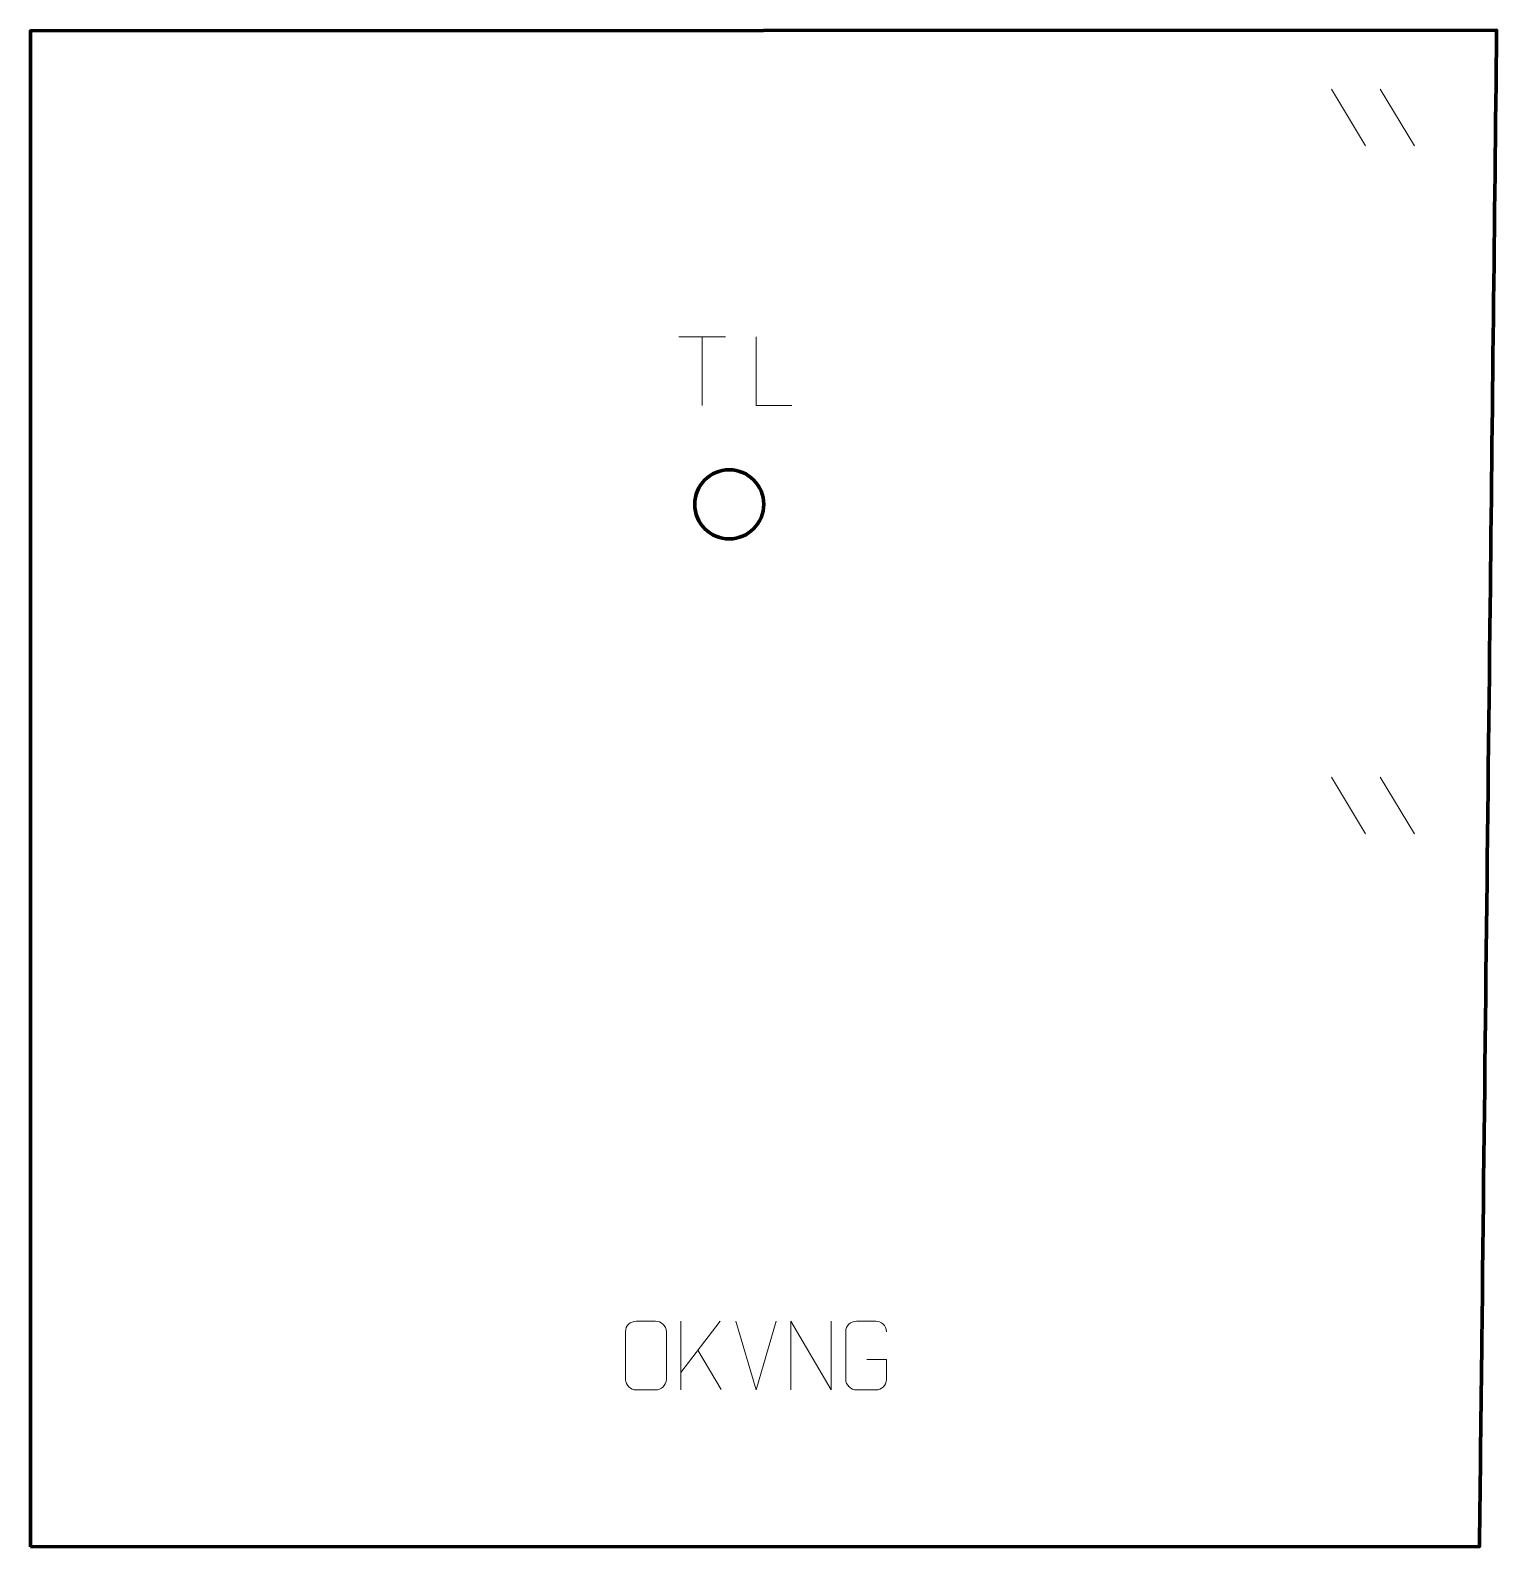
# Model space of a CAD drawing. Header units: millimetres. Extents: x 1829 to 2362, y 506 to 1057.
import ezdxf

# ---------------------------------------------------------------- set-up
doc = ezdxf.new("R2010")
doc.units = ezdxf.units.MM
doc.header["$MEASUREMENT"] = 0
doc.layers.add('layer 1', color=7, linetype='Continuous')

msp = doc.modelspace()

# ---------------------------------------------------------------- linework, layer by layer
at = {"layer": 'layer 1', "color": 142, "lineweight": 200}
msp.add_ellipse((2083.2632, 885.1057), major_axis=(12.5452, 0), ratio=0.99999203, dxfattribs=at)
at = {"layer": 'layer 1', "color": 242, "lineweight": 158}
msp.add_open_spline([(1829.4104, 506.3768), (1829.4104, 506.3768), (1829.4403, 1057.134), (1829.4403, 1057.134), (1829.4403, 1057.134), (1829.4403, 1057.134), (2362.0292, 1057.3321), (2362.0292, 1057.3321), (2362.0292, 1057.3321), (2361.239, 987.5576), (2360.4489, 917.7832), (2359.6587, 848.0087), (2359.6587, 848.0087), (2358.6522, 759.118), (2357.6455, 670.2273), (2356.639, 581.3365), (2356.639, 581.3365), (2356.356, 556.3431), (2356.0733, 531.3846), (2355.7903, 506.3911), (2355.7903, 506.3911), (2355.7903, 506.3911), (1829.4104, 506.3768), (1829.4104, 506.3768)], degree=3, knots=[0, 0, 0, 0, 0.14285714, 0.14285714, 0.14285714, 0.14285714, 0.28571429, 0.28571429, 0.28571429, 0.28571429, 0.42857143, 0.42857143, 0.42857143, 0.42857143, 0.57142857, 0.57142857, 0.57142857, 0.57142857, 0.71428571, 0.71428571, 0.71428571, 0.71428571, 1, 1, 1, 1], dxfattribs=at)
at = {"layer": 'layer 1', "color": 250, "lineweight": 9}
for points in [[(2302.0323, 1035.9336), (2302.0323, 1035.9336), (2314.3966, 1015.3893), (2314.3966, 1015.3893)], [(2319.7622, 1035.9336), (2319.7622, 1035.9336), (2332.1265, 1015.3893), (2332.1265, 1015.3893)], [(2064.9673, 945.9938), (2064.9673, 945.9938), (2081.9545, 945.9938), (2081.9545, 945.9938)], [(2073.4611, 921.0638), (2073.4611, 921.0638), (2073.4611, 946.0173), (2073.4611, 946.0173)], [(2302.0323, 785.9336), (2302.0323, 785.9336), (2314.3966, 765.3893), (2314.3966, 765.3893)], [(2319.7622, 785.9336), (2319.7622, 785.9336), (2332.1265, 765.3893), (2332.1265, 765.3893)], [(2065.6575, 588.3004), (2065.6575, 588.3004), (2065.6575, 563.3468), (2065.6575, 563.3468)], [(2080.0337, 588.3004), (2080.0337, 588.3004), (2065.6575, 569.6607), (2065.6575, 569.6607)], [(2093.0082, 563.3468), (2093.0082, 563.3468), (2085.6864, 588.3004), (2085.6864, 588.3004)], [(2100.3301, 588.3004), (2100.3301, 588.3004), (2093.0083, 563.3468), (2093.0083, 563.3468)], [(2080.359, 563.4426), (2080.359, 563.4426), (2071.8885, 577.7562), (2071.8885, 577.7562)]]:
    msp.add_open_spline(points, degree=3, dxfattribs=at)
for points, knots in [([(2105.9569, 921.0637), (2105.9569, 921.0637), (2093.0078, 921.0637), (2093.0078, 921.0637), (2093.0078, 921.0637), (2093.0078, 921.0637), (2093.0078, 946.0173), (2093.0078, 946.0173)], [0, 0, 0, 0, 0.33333333, 0.33333333, 0.33333333, 0.33333333, 1, 1, 1, 1]), ([(2049.4886, 588.3001), (2051.8143, 588.3001), (2054.1404, 588.3001), (2056.4665, 588.3001), (2056.4665, 588.3001), (2058.4131, 588.3357), (2060.4045, 586.8441), (2060.4312, 584.4065), (2060.4312, 584.4065), (2060.4308, 578.6596), (2060.4308, 572.9123), (2060.4312, 567.1646), (2060.4312, 567.1646), (2060.2914, 564.8412), (2058.6142, 563.3616), (2056.4665, 563.3508), (2056.4665, 563.3508), (2054.1346, 563.3512), (2051.8027, 563.3512), (2049.4712, 563.3508), (2049.4712, 563.3508), (2047.5462, 563.2454), (2045.5741, 565.1299), (2045.5853, 567.1472), (2045.5853, 567.1472), (2045.5856, 572.9173), (2045.5856, 578.687), (2045.5853, 584.4563), (2045.5853, 584.4563), (2045.5895, 586.5944), (2047.3362, 588.3136), (2049.4886, 588.3001)], [0, 0, 0, 0, 0.11111111, 0.11111111, 0.11111111, 0.11111111, 0.22222222, 0.22222222, 0.22222222, 0.22222222, 0.33333333, 0.33333333, 0.33333333, 0.33333333, 0.44444444, 0.44444444, 0.44444444, 0.44444444, 0.55555556, 0.55555556, 0.55555556, 0.55555556, 0.66666667, 0.66666667, 0.66666667, 0.66666667, 0.77777778, 0.77777778, 0.77777778, 0.77777778, 1, 1, 1, 1]), ([(2105.6808, 563.3469), (2105.6808, 563.3469), (2105.6808, 588.3004), (2105.6808, 588.3004), (2105.6808, 588.3004), (2105.6808, 588.3004), (2120.3356, 563.3469), (2120.3356, 563.3469), (2120.3356, 563.3469), (2120.3356, 563.3469), (2120.3356, 588.3004), (2120.3356, 588.3004)], [0, 0, 0, 0, 0.25, 0.25, 0.25, 0.25, 0.5, 0.5, 0.5, 0.5, 1, 1, 1, 1]), ([(2133.2631, 574.3326), (2133.2631, 574.3326), (2140.4312, 574.3326), (2140.4312, 574.3326), (2140.4312, 574.3326), (2140.4312, 574.3326), (2140.4312, 567.1645), (2140.4312, 567.1645), (2140.4312, 567.1645), (2140.2915, 564.8411), (2138.6143, 563.3615), (2136.4665, 563.3507), (2136.4665, 563.3507), (2134.1347, 563.3511), (2131.8027, 563.3511), (2129.4712, 563.3507), (2129.4712, 563.3507), (2127.5463, 563.2453), (2125.5741, 565.1298), (2125.5853, 567.1471), (2125.5853, 567.1471), (2125.5857, 572.9172), (2125.5857, 578.6869), (2125.5853, 584.4562), (2125.5853, 584.4562), (2125.5895, 586.5943), (2127.3363, 588.3135), (2129.4886, 588.3001), (2129.4886, 588.3001), (2131.8143, 588.3001), (2134.1404, 588.3001), (2136.4665, 588.3001), (2136.4665, 588.3001), (2138.4132, 588.3355), (2140.4046, 586.844), (2140.4312, 584.4063)], [0, 0, 0, 0, 0.1, 0.1, 0.1, 0.1, 0.2, 0.2, 0.2, 0.2, 0.3, 0.3, 0.3, 0.3, 0.4, 0.4, 0.4, 0.4, 0.5, 0.5, 0.5, 0.5, 0.6, 0.6, 0.6, 0.6, 0.7, 0.7, 0.7, 0.7, 0.8, 0.8, 0.8, 0.8, 1, 1, 1, 1])]:
    msp.add_open_spline(points, degree=3, knots=knots, dxfattribs=at)

doc.saveas('drawing.dxf')
